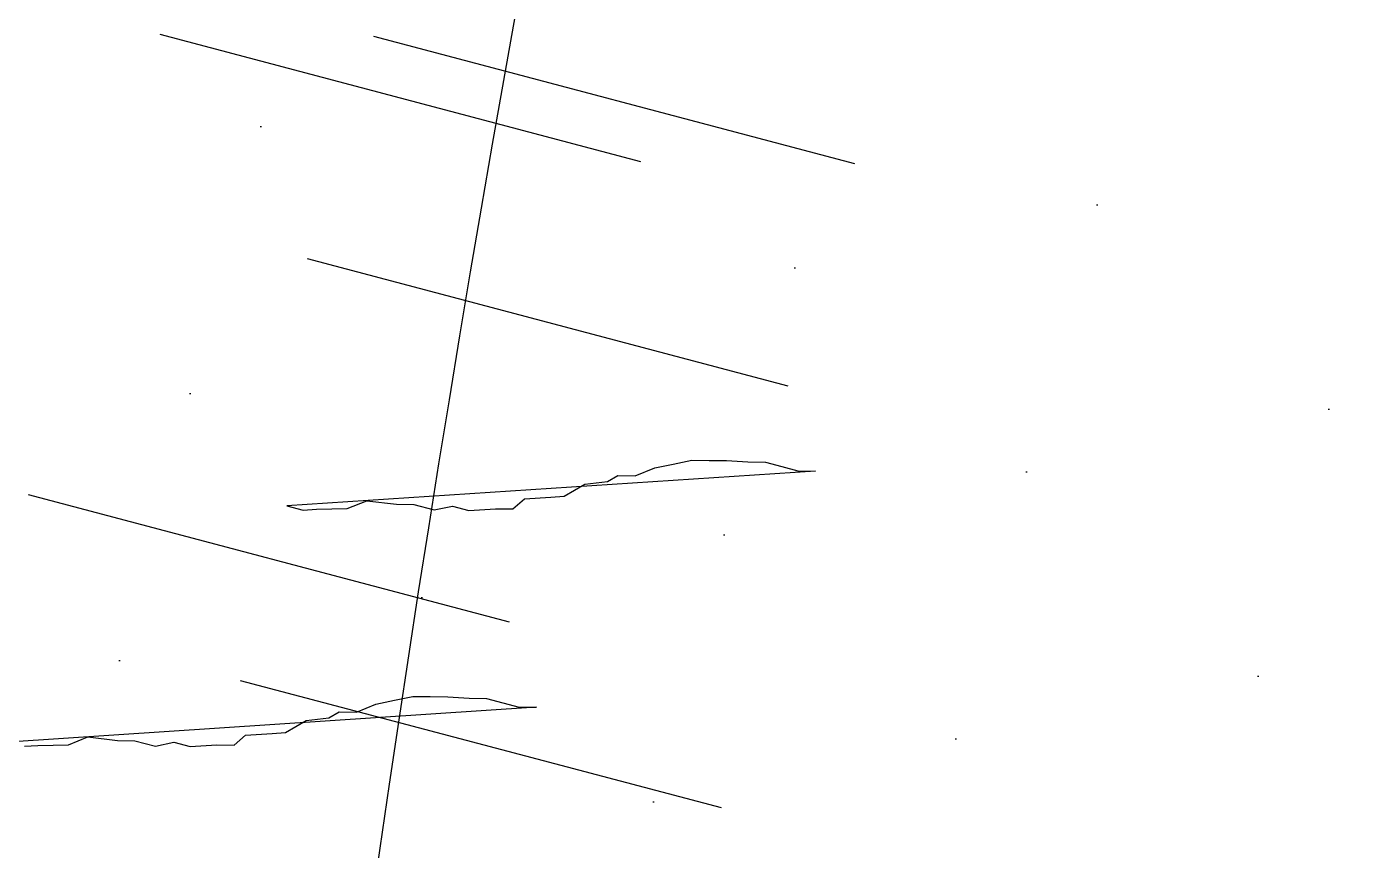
# Model space of a CAD drawing. Extents: x 3694 to 117786, y 20013 to 108631.
# Drawn here: x 25731.7 to 25785.3, y 32735 to 32768.4 of the extents above; entities that cross this region are included whole.
import ezdxf

# ---------------------------------------------------------------- set-up
doc = ezdxf.new("R2010")
doc.units = 0
doc.header["$LTSCALE"] = 1000
doc.header["$MEASUREMENT"] = 0
doc.layers.add('家具', color=253, linetype='Continuous')

msp = doc.modelspace()

# ---------------------------------------------------------------- hatches: boundary and pattern name
at = {"layer": '家具'}
h = msp.add_hatch(dxfattribs=at)
h.set_pattern_fill('DOTS', color=8, scale=335.2800000195158, angle=-90.00000000000001, style=0)
h.set_pattern_definition([(270, (-1566.307488683793, 12540.70837604068), (-20.95500000121973, -10.47750000060987), [0, -20.95500000121974])])
edge = h.paths.add_edge_path()
edge.add_spline(control_points=[(25662.77710200254, 31423.87543258197), (25660.95309575643, 31432.93140462685), (25659.1696895906, 31441.9619110537), (25653.73439757588, 31470.36878890158), (25650.30052082547, 31489.65964838037), (25644.35765381974, 31528.06185315343), (25641.90218663369, 31547.10163172067), (25637.30555918848, 31591.67331163262), (25635.43002543973, 31617.2780218674), (25630.67131235437, 31694.98190741767), (25628.64621158653, 31748.0867877234), (25621.73416759732, 31828.78909521286), (25618.79189288516, 31855.84142792386), (25612.71581268902, 31896.46057434173), (25610.41294806401, 31910.00693003877), (25605.13051096769, 31937.07796538236), (25602.12681479778, 31950.665308083), (25594.76748076604, 31980.14068666504), (25590.33250071712, 31995.86559086312), (25582.62531384851, 32021.99566355365), (25579.4155743021, 32032.5463219654), (25576.23984650815, 32042.98479615238)], knot_values=[0.007594318894714291, 0.007594318894714291, 0.007594318894714291, 0.007594318894714291, 1.009331685129112, 1.009331685129112, 3.166903830014817, 3.166903830014817, 5.324475974900523, 5.324475974900523, 8.146713981276132, 8.146713981276132, 13.78698518195698, 13.78698518195698, 16.6071207822974, 16.6071207822974, 18.01718858246761, 18.01718858246761, 19.42725638263783, 19.42725638263783, 21.11840045899928, 21.11840045899928, 22.2881602581128, 22.2881602581128, 22.2881602581128, 22.2881602581128], degree=3, periodic=0)
edge.add_ellipse((27492.81099966732, 32604.78904171674), major_axis=(-1412.244489360028, 1412.244489360028), ratio=0.9999999999999564, start_angle=48.55714826964862, end_angle=61.33743676422739, ccw=False)
edge.add_ellipse((27492.81099966732, 32356.95829243175), major_axis=(-1412.244489359893, 1412.244489359893), ratio=0.9999999999999907, start_angle=28.66256323573691, end_angle=41.44285173035399, ccw=False)
edge.add_spline(control_points=[(25576.23984650828, 32918.76253799649), (25579.41557430217, 32929.20101218334), (25582.62531384864, 32939.75167059523), (25590.332500717, 32965.88174328512), (25594.76748076572, 32981.60664748256), (25602.12681479708, 33011.08202606293), (25605.13051096685, 33024.66936876254), (25610.41294806279, 33051.74040410345), (25612.71581268768, 33065.28675979921), (25618.79189288362, 33105.90590621348), (25621.73416759592, 33132.95823892205), (25626.82337588547, 33192.37783359792), (25628.66495912948, 33224.64215198028), (25630.38644949607, 33256.51539133819)], knot_values=[0.007594318904541566, 0.007594318904541566, 0.007594318904541566, 0.007594318904541566, 1.177354118008585, 1.177354118008585, 2.868498194319651, 2.868498194319651, 4.278565994361959, 4.278565994361959, 5.688633794404266, 5.688633794404266, 8.508769394488882, 8.508769394488882, 11.91787256770212, 11.91787256770212, 11.91787256770212, 11.91787256770212], degree=3, periodic=0)
edge.add_ellipse((25636.15242307335, 33278.94386661325), major_axis=(16.37502602223176, 16.37502602223175), ratio=0.9999999999995223, start_angle=210.5824584676593, end_angle=224.1964765581357)
edge.add_ellipse((25771.72253162962, 33642.90101517077), major_axis=(-290.1065513936695, 290.1065513936695), ratio=0.999999999999563, start_angle=115.6565121527811, end_angle=125.4570821537611)
edge.add_ellipse((24991.42536303834, 33119.4968580749), major_axis=(-510.6161812649053, 510.6161812649052), ratio=1, start_angle=213.7215508221384, end_angle=234.46981628872499, ccw=False)
edge.add_ellipse((21224.42857804595, 32647.69235753941), major_axis=(-3173.04596129172, 3173.045961291719), ratio=0.9999999999999961, start_angle=218.3579750967324, end_angle=229.2246796181083, ccw=False)
edge.add_ellipse((24683.47247653602, 31745.34465496432), major_axis=(-756.0877006785544, 756.0877006785544), ratio=0.9999999999999949, start_angle=220.5222124239145, end_angle=246.0069725688872, ccw=False)
edge.add_ellipse((25763.12919537108, 31635.84729615225), major_axis=(-20.77520892349262, 20.77520892349262), ratio=0.9999999999999702, start_angle=-17.31395154979024, end_angle=60.65030948159075)
edge.add_ellipse((26021.40921454661, 31879.24944653077), major_axis=(269.5263520561114, 269.5263520561114), ratio=0.9999999999999815, start_angle=176.2513210352904, end_angle=213.9303447370954)
edge.add_ellipse((26296.8735328137, 31659.29129020181), major_axis=(-269.544715762153, 269.5447157621531), ratio=0.9999999999669464, start_angle=68.84746514038365, end_angle=70.56356873852032)
edge.add_ellipse((26012.17298915391, 29992.03899160645), major_axis=(1063.437138939061, 1063.437138939061), ratio=0.9999999999999541, start_angle=47.25507740856651, end_angle=54.69471484846132)
edge.add_ellipse((25808.48575769582, 31263.72007617108), major_axis=(153.1024992138139, 153.1024992138139), ratio=0.9999999999997353, start_angle=58.23515820016421, end_angle=87.29579081924122)
edge = h.paths.add_edge_path()
edge.add_ellipse((25722.49423699615, 31307.4438019019), major_axis=(-59.62128638761885, 59.62128638761884), ratio=0.9999999999998886, start_angle=82.28213695507259, end_angle=111.86652617885159, ccw=False)
edge.add_ellipse((25771.28601076551, 31335.4373649665), major_axis=(99.19644208313629, 99.1964420831363), ratio=0.999999999999776, start_angle=154.3192162768593, end_angle=169.3067677877808, ccw=False)
edge.add_ellipse((25896.08403220755, 32846.24887423954), major_axis=(1116.038544759269, 1116.038544759269), ratio=0.9999999999999997, start_angle=215.621951062749, end_angle=236.6758831388183)
edge.add_spline(control_points=[(26215.4960685265, 31300.59043272308), (26215.69353372991, 31298.40388306884), (26216.54785874645, 31288.81708774271), (26217.13560398877, 31278.80464755643), (26217.99073625466, 31269.40602601433)], knot_values=[0, 0, 0, 0, 0.2418033642713523, 1.052830296575082, 1.052830296575082, 1.052830296575082, 1.052830296575082], degree=3, periodic=0)
edge.add_ellipse((26255.9029751297, 31272.70632231798), major_axis=(-26.90938323526978, 26.90938323526978), ratio=0.9999999999999699, start_angle=49.72715643992731, end_angle=121.2232294175192)
edge.add_ellipse((25925.72039129568, 35279.24881905553), major_axis=(2868.190797183584, 2868.190797183584), ratio=0.9999999999999956, start_angle=221.6595468781955, end_angle=229.5406882996505, ccw=False)
edge = h.paths.add_edge_path()
edge.add_ellipse((25722.49423699647, 33654.30353224685), major_axis=(59.62128638763782, 59.62128638763782), ratio=0.9999999999995816, start_angle=68.13347382114262, end_angle=97.71786304491962, ccw=False)
edge.add_ellipse((25925.72039129498, 29682.49851509321), major_axis=(-2868.190797183758, 2868.190797183758), ratio=0.9999999999999937, start_angle=310.4558959133856, end_angle=318.3404531217899, ccw=False)
edge.add_ellipse((26256.07924380545, 33689.00603430303), major_axis=(-26.9093832352677, 26.9093832352677), ratio=0.9999999999999151, start_angle=-31.32364573440433, end_angle=40.01653027989253)
edge.add_spline(control_points=[(26218.16748684612, 33692.31186195488), (26217.83061465443, 33688.6153305003), (26217.55602520404, 33685.17956247609), (26217.30959951366, 33681.91736589248)], knot_values=[0, 0, 0, 0, 0.3189857557440551, 0.3189857557440551, 0.3189857557440551, 0.3189857557440551], degree=3, periodic=0)
edge.add_ellipse((25787.82157826142, 30136.05077187163), major_axis=(-2525.631590611933, 2525.631590611933), ratio=0.9999999999999984, start_angle=-51.90622692966924, end_angle=-42.87540757850996)
edge = h.paths.add_edge_path()
edge.add_ellipse((25936.38135285256, 33218.45148157765), major_axis=(221.1621733483994, 221.1621733483994), ratio=0.999999999999994, start_angle=249.06802315666602, end_angle=320.1439999964919, ccw=False)
edge.add_ellipse((25845.65841339556, 32959.00940892464), major_axis=(-155.4479335070489, 155.4479335070488), ratio=0.9999999999999876, start_angle=155.1189317615295, end_angle=218.1718407517732, ccw=False)
edge.add_ellipse((26469.10989734562, 32583.9091916728), major_axis=(405.3237387993473, 405.3237387993473), ratio=0.9999999999999996, start_angle=117.8864253213266, end_angle=164.4737673660383)
edge.add_ellipse((25759.09725903283, 32002.76656002683), major_axis=(258.8230775298158, 258.8230775298158), ratio=0.9999999999999999, start_angle=319.4937413140133, end_angle=369.8017349942223, ccw=False)
edge.add_ellipse((26033.54311719796, 31769.30228825907), major_axis=(196.0891473908116, 196.0891473908116), ratio=0.9999999999999893, start_angle=323.30762702541097, end_angle=385.9615153224121, ccw=False)
edge.add_ellipse((25947.61222907048, 31313.07109875852), major_axis=(433.6778078787692, 433.6778078787692), ratio=0.9999999999999839, start_angle=340.12182199987717, end_angle=369.01887695371187, ccw=False)
edge.add_ellipse((10815.44197944416, 32429.6890693195), major_axis=(-11109.22604673065, 11109.22604673065), ratio=0.9999999999992488, start_angle=221.2856090225397, end_angle=221.875832731894, ccw=False)
edge.add_spline(control_points=[(26493.25763545351, 31411.89588194728), (26486.23031181309, 31411.45421743697), (26479.08486803066, 31411.35402466872), (26471.57873930738, 31411.6344905672)], knot_values=[2.293510373809953, 2.293510373809953, 2.293510373809953, 2.293510373809953, 2.979732802934619, 2.979732802934619, 2.979732802934619, 2.979732802934619], degree=3, periodic=0)
edge.add_spline(control_points=[(26471.57873930738, 31411.6344905672), (26467.35956660268, 31411.7921396172), (26456.00458967937, 31412.52042746707), (26440.02932372244, 31414.57876202552), (26443.68979619161, 31428.32548131754), (26439.95056930614, 31432.10125396525), (26437.17395181846, 31433.6785273713)], knot_values=[2.979732802934619, 2.979732802934619, 2.979732802934619, 2.979732802934619, 3.36545639614831, 3.990521829336836, 4.278466320926378, 4.605763273049225, 4.605763273049225, 4.605763273049225, 4.605763273049225], degree=3, periodic=0)
edge.add_spline(control_points=[(26437.17395181846, 31433.6785273713), (26434.38757162866, 31435.26134653577), (26430.80822585833, 31436.40975986706), (26427.22888008782, 31437.55817319835)], knot_values=[4.605763273049225, 4.605763273049225, 4.605763273049225, 4.605763273049225, 4.934211014792284, 4.934211014792284, 4.934211014792284, 4.934211014792284], degree=3, periodic=0)
edge.add_ellipse((26012.17298915391, 29992.03899160645), major_axis=(-1063.437138939147, 1063.437138939147), ratio=0.9999999999998831, start_angle=-61.02050574382189, end_angle=-52.79563289691819)
edge.add_ellipse((26083.49368346619, 31751.84784563244), major_axis=(-212.5834902189323, 212.5834902189323), ratio=0.999999999999868, start_angle=161.1869257535517, end_angle=194.3664498800111)
edge.add_ellipse((26083.39692723795, 31433.22800465539), major_axis=(217.1797520411036, 217.1797520411035), ratio=0.9999999999999098, start_angle=347.5897344300163, end_angle=388.9747829871068)
edge.add_ellipse((25731.36160712208, 31559.84214079821), major_axis=(331.0872910150438, 331.0872910150438), ratio=0.9999999999999292, start_angle=336.1037334905056, end_angle=362.1536149690042)
edge.add_ellipse((26298.48089016024, 31544.48711914417), major_axis=(-308.6143108805771, 308.6143108805771), ratio=0.9999999999997535, start_angle=-10.26044805010791, end_angle=-2.053383844999379)
edge.add_spline(control_points=[(26001.12259533155, 31863.961109098), (25992.17059111303, 31856.91185950657), (25969.72814815169, 31839.23957316519), (25979.50458624097, 31902.4829277377), (25956.49122468027, 31937.53736255734), (25929.26529447613, 31997.13768780019), (25961.86208705784, 32062.76843889517), (25942.61986791558, 32144.5339933789), (25926.68386840405, 32231.36463969449), (25867.00117577871, 32267.50135788609), (25858.37797240726, 32323.04504543414), (25825.52026909957, 32311.22489845451), (25824.03424492614, 32328.39048230827), (25823.35369952539, 32337.326556507)], knot_values=[28.72622828787619, 28.72622828787619, 28.72622828787619, 28.72622828787619, 29.65137003608691, 31.04553471454428, 32.97090723718488, 34.80045963000916, 37.53798117998499, 40.13244696109814, 43.73799823656201, 46.29924793153518, 47.53881564063179, 48.20545028199999, 48.98405692497199, 48.98405692497199, 48.98405692497199, 48.98405692550385], degree=3, periodic=0)
edge.add_ellipse((32110.24233348584, 32499.066313694), major_axis=(-4446.972478264749, 4446.972478264749), ratio=0.9999999999999899, start_angle=42.84626635100523, end_angle=46.47369586912998, ccw=False)
edge.add_spline(control_points=[(25825.71614133198, 32735.41136868619), (25827.11826488086, 32749.29723746959), (25830.29511750893, 32773.80496731719), (25873.8630771077, 32804.81892018655), (25894.59134206756, 32873.39839942661), (25930.04099327652, 32937.04308855672), (25918.77942107728, 33008.53015244381), (25955.53834289042, 33031.18359290768), (25987.89780969024, 33118.03757785909), (25988.46860976587, 33096.79888425188)], knot_values=[0, 0, 0, 1.163513729807164e-12, 1.426783815582302, 2.507845637052222, 5.446644405802077, 8.794161911986935, 10.36550993041577, 12.19506232323765, 14.47634677036475, 14.47634677036475, 14.47634677036475, 14.47634677036475], degree=3, periodic=0)
edge.add_ellipse((25595.36901081954, 33351.18106494017), major_axis=(-331.0872910150406, 331.0872910150406), ratio=0.9999999999999758, start_angle=192.0923307984052, end_angle=216.8100269555155)
edge.add_ellipse((25910.20423432671, 33553.2671558009), major_axis=(217.1797520411186, 217.1797520411186), ratio=0.9999999999999264, start_angle=253.9389774589205, end_angle=295.3240260160024)
edge.add_ellipse((25981.50504781702, 33242.72761496666), major_axis=(-212.5834902201317, 212.5834902201318), ratio=0.9999999999943419, start_angle=268.5473105660206, end_angle=274.8552973096998)
edge.add_ellipse((26015.71002364284, 34854.62229950488), major_axis=(-983.7752406231101, 983.7752406231101), ratio=0.999999999999777, start_angle=141.5881560884054, end_angle=151.9119727552706)
edge.add_spline(control_points=[(26420.43292752079, 33523.52244629936), (26425.94295872716, 33525.32999137907), (26431.45298993366, 33527.13753645853), (26434.04157317086, 33530.52086087358)], knot_values=[4.42752981046754, 4.42752981046754, 4.42752981046754, 4.42752981046754, 4.934211014792284, 4.934211014792284, 4.934211014792284, 4.934211014792284], degree=3, periodic=0)
edge.add_ellipse((25941.61289975524, 33650.24176858333), major_axis=(-358.3427787361365, 358.3427787361364), ratio=0.9999999999999976, start_angle=172.1836328537149, end_angle=211.3351787962449, ccw=False)
h = msp.add_hatch(dxfattribs=at)
h.set_pattern_fill('DOTS', color=8, scale=178.8160000104085, angle=-75.17599740398259, style=0)
h.set_pattern_definition([(255.1759974039826, (7759.611617000985, 27199.55127776901), (-12.23371532700078, -2.542622527250572), [0, -11.17600000065051])])
edge = h.paths.add_edge_path(flags=17)
edge.add_ellipse((25774.30240692084, 33090.61218892389), major_axis=(-23.25952561881951, 23.25952561881951), ratio=0.9999999999998885, start_angle=182.605371701869, end_angle=232.401629505036)
edge.add_ellipse((25890.19432054544, 33110.43486533685), major_axis=(59.90464916672752, 59.90464916672752), ratio=0.999999999999872, start_angle=145.6008050256282, end_angle=189.3415503174544)
edge.add_ellipse((25840.79385914633, 33088.19910840668), major_axis=(-32.94986328208873, 32.94986328208873), ratio=0.999999999999535, start_angle=70.0975511504048, end_angle=135.0171412077629, ccw=False)
edge = h.paths.add_edge_path(flags=17)
edge.add_ellipse((26482.87626426573, 32815.34522308066), major_axis=(481.3748926414892, 481.3748926414892), ratio=0.9999999999943523, start_angle=115.58827127810909, end_angle=116.32292343180609, ccw=False)
edge.add_ellipse((25895.61110004449, 33038.8652745846), major_axis=(38.80003682654805, 38.80003682654803), ratio=0.9999999999998918, start_angle=132.1422591789927, end_angle=203.6366054776803)
edge.add_ellipse((25868.36790693314, 32967.63792519534), major_axis=(-15.12758440154987, 15.12758440154987), ratio=0.9999999999998365, start_angle=-64.82177974181253, end_angle=72.18619439914642)
edge.add_ellipse((25925.10542119677, 33007.88476140837), major_axis=(-64.19840911938148, 64.19840911938148), ratio=0.9999999999999701, start_angle=28.710938391772572, end_angle=78.43247083688402, ccw=False)
edge = h.paths.add_edge_path()
edge.add_ellipse((26097.68981917015, 32987.5541206859), major_axis=(-242.0371122307921, 242.0371122307921), ratio=0.9999999999999722, start_angle=-26.284585987888022, end_angle=23.325782003065513, ccw=False)
edge.add_spline(control_points=[(25987.85928383251, 33311.7472435331), (25997.22004145051, 33316.07785080858), (26009.13305486863, 33321.5892190853), (26015.99455540578, 33313.9506141091), (26017.25344381249, 33311.97281352984)], knot_values=[0, 0, 0, 0, 1.42238482592121, 1.810204922351612, 1.810204922351612, 1.810204922351612, 1.810204922351612], degree=3, periodic=0)
edge.add_ellipse((26482.87626426759, 32815.34522307671), major_axis=(481.3748926403167, 481.3748926403167), ratio=0.9999999999996692, start_angle=88.15450525042655, end_angle=92.74736250691136)
edge.add_ellipse((26068.38809885747, 32980.84954923762), major_axis=(216.1019309945168, 216.1019309945168), ratio=0.9999999999999009, start_angle=62.01054673316425, end_angle=113.1092008771153)
edge.add_ellipse((26200.63857915722, 32878.76125654356), major_axis=(331.3486877331236, 331.3486877331236), ratio=0.9999999999999898, start_angle=107.5470283434023, end_angle=150.4325495170972)
edge.add_ellipse((26734.63016570558, 32591.75326320038), major_axis=(706.3772336379293, 706.3772336379293), ratio=0.9999999999994971, start_angle=125.6491271759312, end_angle=128.2536211208019)
edge.add_spline(control_points=[(25742.57887449212, 32709.10669520512), (25738.94094340131, 32709.89859069665), (25728.59194401152, 32714.87221060272), (25728.78884449341, 32726.91532427725), (25728.92176977461, 32735.04549367564)], knot_values=[0, 0, 0, 0, 0.5819764206049407, 1.791185280154921, 1.791185280154921, 1.791185280154921, 1.791185280154921], degree=3, periodic=0)
edge.add_ellipse((26227.63822262157, 32861.20103765676), major_axis=(-363.7535715408029, 363.7535715408028), ratio=0.9999999999999905, start_angle=15.569556001917306, end_angle=59.195776106294716, ccw=False)
edge = h.paths.add_edge_path()
edge.add_spline(control_points=[(25770.7647395218, 32721.97887106259), (25765.22192053339, 32716.19931783677), (25757.51722551868, 32708.16555468903), (25745.69430312955, 32708.42853670517), (25742.57887449212, 32709.10669520512)], knot_values=[1.791185280154921, 1.791185280154921, 1.791185280154921, 1.791185280154921, 3.069002213139684, 3.567391534373676, 3.567391534373676, 3.567391534373676, 3.567391534373676], degree=3, periodic=0)
edge.add_ellipse((26734.63016570558, 32591.75326320038), major_axis=(706.3772336393481, 706.3772336393482), ratio=0.9999999999986013, start_angle=125.64912717590869, end_angle=128.2536211207779, ccw=False)
edge.add_ellipse((25518.62310823086, 33078.03308948758), major_axis=(281.0686011683593, 281.0686011683592), ratio=0.9999999999999915, start_angle=260.4095807117944, end_angle=304.1077966651472)
edge.add_ellipse((25554.97290275885, 33238.83514905947), major_axis=(300.7962628522115, 300.7962628522114), ratio=0.999999999999982, start_angle=281.3182388031856, end_angle=319.619256386746)
edge.add_ellipse((26482.87626426759, 32815.34522307671), major_axis=(-481.3748926401587, 481.3748926401587), ratio=0.9999999999990326, start_angle=-1.8454947495794727, end_angle=2.7473625069159766, ccw=False)
edge.add_spline(control_points=[(26017.25344381249, 33311.97281352984), (26019.16392384002, 33308.97131753951), (26023.49128453631, 33297.46338255077), (26023.99881661707, 33287.16157229403), (26024.339307781, 33280.25033357916)], knot_values=[1.810204922351612, 1.810204922351612, 1.810204922351612, 1.810204922351612, 2.398757922429805, 3.598446597238173, 3.598446597238173, 3.598446597238173, 3.598446597238173], degree=3, periodic=0)
edge.add_ellipse((25636.17094914658, 33260.91714946186), major_axis=(-274.8167086013918, 274.8167086013918), ratio=0.9999999999999801, start_angle=183.0275046172843, end_angle=227.8513278886886, ccw=False)
edge.add_ellipse((25621.12649482801, 32986.96304172567), major_axis=(-215.1838922608989, 215.1838922608989), ratio=0.9999999999999675, start_angle=164.4536931853831, end_angle=227.6435031763177, ccw=False)

# ---------------------------------------------------------------- linework, layer by layer
at = {"layer": '家具', "color": 8, "linetype": 'Continuous'}
for p, q in [((25737.09765272525, 32768.08068169036, 1.41431932393393e-09), (25756.55958448471, 32762.92989432621, 1.41431932393393e-09)), ((25737.09765272525, 32768.08068169036, 1.41431932393393e-09), (25756.55958448471, 32762.92989432621, 1.41431932393393e-09)), ((25737.09765272525, 32768.08068169036, 1.41431932393393e-09), (25756.55958448471, 32762.92989432621, 1.41431932393393e-09)), ((25737.09765272525, 32768.08068169036, 1.41431932393393e-09), (25756.55958448471, 32762.92989432621, 1.41431932393393e-09)), ((25745.75542151699, 32767.99557339331, 1.41431932393393e-09), (25765.21735327646, 32762.84478602936, 1.41431932393393e-09)), ((25745.75542151699, 32767.99557339331, 1.41431932393393e-09), (25765.21735327646, 32762.84478602936, 1.41431932393393e-09)), ((25745.75542151699, 32767.99557339331, 1.41431932393393e-09), (25765.21735327646, 32762.84478602936, 1.41431932393393e-09)), ((25745.75542151699, 32767.99557339331, 1.41431932393393e-09), (25765.21735327646, 32762.84478602936, 1.41431932393393e-09)), ((25762.5406129638, 32753.84215099392, 1.41431932393393e-09), (25743.07868120434, 32758.99293835806, 1.41431932393393e-09)), ((25762.5406129638, 32753.84215099392, 1.41431932393393e-09), (25743.07868120434, 32758.99293835806, 1.41431932393393e-09)), ((25762.5406129638, 32753.84215099392, 1.41431932393393e-09), (25743.07868120434, 32758.99293835806, 1.41431932393393e-09)), ((25762.5406129638, 32753.84215099392, 1.41431932393393e-09), (25743.07868120434, 32758.99293835806, 1.41431932393393e-09)), ((25757.13545714122, 32750.5295782689, 1.41431932393393e-09), (25757.883181822, 32750.6849833579, 1.41431932393393e-09)), ((25757.13545714122, 32750.5295782689, 1.41431932393393e-09), (25757.883181822, 32750.6849833579, 1.41431932393393e-09)), ((25757.13545714122, 32750.5295782689, 1.41431932393393e-09), (25757.883181822, 32750.6849833579, 1.41431932393393e-09)), ((25757.13545714122, 32750.5295782689, 1.41431932393393e-09), (25757.883181822, 32750.6849833579, 1.41431932393393e-09)), ((25757.883181822, 32750.6849833579, 1.41431932393393e-09), (25758.63090650274, 32750.84038844674, 1.41431932393393e-09)), ((25757.883181822, 32750.6849833579, 1.41431932393393e-09), (25758.63090650274, 32750.84038844674, 1.41431932393393e-09)), ((25757.883181822, 32750.6849833579, 1.41431932393393e-09), (25758.63090650274, 32750.84038844674, 1.41431932393393e-09)), ((25757.883181822, 32750.6849833579, 1.41431932393393e-09), (25758.63090650274, 32750.84038844674, 1.41431932393393e-09)), ((25758.63090650274, 32750.84038844674, 1.41431932393393e-09), (25759.33493973326, 32750.83070809045, 1.41431932393393e-09)), ((25758.63090650274, 32750.84038844674, 1.41431932393393e-09), (25759.33493973326, 32750.83070809045, 1.41431932393393e-09)), ((25758.63090650274, 32750.84038844674, 1.41431932393393e-09), (25759.33493973326, 32750.83070809045, 1.41431932393393e-09)), ((25758.63090650274, 32750.84038844674, 1.41431932393393e-09), (25759.33493973326, 32750.83070809045, 1.41431932393393e-09)), ((25759.33493973326, 32750.83070809045, 1.41431932393393e-09), (25760.03897296375, 32750.82102773434, 1.41431932393393e-09)), ((25759.33493973326, 32750.83070809045, 1.41431932393393e-09), (25760.03897296375, 32750.82102773434, 1.41431932393393e-09)), ((25759.33493973326, 32750.83070809045, 1.41431932393393e-09), (25760.03897296375, 32750.82102773434, 1.41431932393393e-09)), ((25759.33493973326, 32750.83070809045, 1.41431932393393e-09), (25760.03897296375, 32750.82102773434, 1.41431932393393e-09)), ((25760.03897296375, 32750.82102773434, 1.41431932393393e-09), (25760.9072273175, 32750.76788467901, 1.41431932393393e-09)), ((25760.03897296375, 32750.82102773434, 1.41431932393393e-09), (25760.9072273175, 32750.76788467901, 1.41431932393393e-09)), ((25760.03897296375, 32750.82102773434, 1.41431932393393e-09), (25760.9072273175, 32750.76788467901, 1.41431932393393e-09)), ((25760.03897296375, 32750.82102773434, 1.41431932393393e-09), (25760.9072273175, 32750.76788467901, 1.41431932393393e-09)), ((25760.9072273175, 32750.76788467901, 1.41431932393393e-09), (25761.61126054802, 32750.75820432271, 1.41431932393393e-09)), ((25760.9072273175, 32750.76788467901, 1.41431932393393e-09), (25761.61126054802, 32750.75820432271, 1.41431932393393e-09)), ((25760.9072273175, 32750.76788467901, 1.41431932393393e-09), (25761.61126054802, 32750.75820432271, 1.41431932393393e-09)), ((25760.9072273175, 32750.76788467901, 1.41431932393393e-09), (25761.61126054802, 32750.75820432271, 1.41431932393393e-09)), ((25761.61126054802, 32750.75820432271, 1.41431932393393e-09), (25762.27160232826, 32750.58343852147, 1.41431932393393e-09)), ((25761.61126054802, 32750.75820432271, 1.41431932393393e-09), (25762.27160232826, 32750.58343852147, 1.41431932393393e-09)), ((25761.61126054802, 32750.75820432271, 1.41431932393393e-09), (25762.27160232826, 32750.58343852147, 1.41431932393393e-09)), ((25761.61126054802, 32750.75820432271, 1.41431932393393e-09), (25762.27160232826, 32750.58343852147, 1.41431932393393e-09)), ((25763.63597733885, 32750.39899236412, 1.41431932393393e-09), (25742.2451087609, 32748.99526396839, 1.41431932393393e-09)), ((25763.63597733885, 32750.39899236412, 1.41431932393393e-09), (25742.2451087609, 32748.99526396839, 1.41431932393393e-09)), ((25763.63597733885, 32750.39899236412, 1.41431932393393e-09), (25742.2451087609, 32748.99526396839, 1.41431932393393e-09)), ((25763.63597733885, 32750.39899236412, 1.41431932393393e-09), (25742.2451087609, 32748.99526396839, 1.41431932393393e-09)), ((25755.22245398894, 32749.97598010168, 1.41431932393393e-09), (25755.6400077796, 32750.21876809122, 1.41431932393393e-09)), ((25755.22245398894, 32749.97598010168, 1.41431932393393e-09), (25755.6400077796, 32750.21876809122, 1.41431932393393e-09)), ((25755.22245398894, 32749.97598010168, 1.41431932393393e-09), (25755.6400077796, 32750.21876809122, 1.41431932393393e-09)), ((25755.22245398894, 32749.97598010168, 1.41431932393393e-09), (25755.6400077796, 32750.21876809122, 1.41431932393393e-09)), ((25755.6400077796, 32750.21876809122, 1.41431932393393e-09), (25756.34404101012, 32750.20908773511, 1.41431932393393e-09)), ((25755.6400077796, 32750.21876809122, 1.41431932393393e-09), (25756.34404101012, 32750.20908773511, 1.41431932393393e-09)), ((25755.6400077796, 32750.21876809122, 1.41431932393393e-09), (25756.34404101012, 32750.20908773511, 1.41431932393393e-09)), ((25755.6400077796, 32750.21876809122, 1.41431932393393e-09), (25756.34404101012, 32750.20908773511, 1.41431932393393e-09)), ((25756.34404101012, 32750.20908773511, 1.41431932393393e-09), (25757.13545714122, 32750.5295782689, 1.41431932393393e-09)), ((25756.34404101012, 32750.20908773511, 1.41431932393393e-09), (25757.13545714122, 32750.5295782689, 1.41431932393393e-09)), ((25756.34404101012, 32750.20908773511, 1.41431932393393e-09), (25757.13545714122, 32750.5295782689, 1.41431932393393e-09)), ((25756.34404101012, 32750.20908773511, 1.41431932393393e-09), (25757.13545714122, 32750.5295782689, 1.41431932393393e-09)), ((25762.27160232826, 32750.58343852147, 1.41431932393393e-09), (25762.93194410836, 32750.40867272022, 1.41431932393393e-09)), ((25762.27160232826, 32750.58343852147, 1.41431932393393e-09), (25762.93194410836, 32750.40867272022, 1.41431932393393e-09)), ((25762.27160232826, 32750.58343852147, 1.41431932393393e-09), (25762.93194410836, 32750.40867272022, 1.41431932393393e-09)), ((25762.27160232826, 32750.58343852147, 1.41431932393393e-09), (25762.93194410836, 32750.40867272022, 1.41431932393393e-09)), ((25762.93194410836, 32750.40867272022, 1.41431932393393e-09), (25763.63597733885, 32750.39899236412, 1.41431932393393e-09)), ((25762.93194410836, 32750.40867272022, 1.41431932393393e-09), (25763.63597733885, 32750.39899236412, 1.41431932393393e-09)), ((25762.93194410836, 32750.40867272022, 1.41431932393393e-09), (25763.63597733885, 32750.39899236412, 1.41431932393393e-09)), ((25762.93194410836, 32750.40867272022, 1.41431932393393e-09), (25763.63597733885, 32750.39899236412, 1.41431932393393e-09)), ((25753.47453628168, 32749.37869048433, 1.41431932393393e-09), (25754.30964386312, 32749.86426646322, 1.41431932393393e-09)), ((25753.47453628168, 32749.37869048433, 1.41431932393393e-09), (25754.30964386312, 32749.86426646322, 1.41431932393393e-09)), ((25753.47453628168, 32749.37869048433, 1.41431932393393e-09), (25754.30964386312, 32749.86426646322, 1.41431932393393e-09)), ((25753.47453628168, 32749.37869048433, 1.41431932393393e-09), (25754.30964386312, 32749.86426646322, 1.41431932393393e-09)), ((25754.30964386312, 32749.86426646322, 1.41431932393393e-09), (25755.22245398894, 32749.97598010168, 1.41431932393393e-09)), ((25754.30964386312, 32749.86426646322, 1.41431932393393e-09), (25755.22245398894, 32749.97598010168, 1.41431932393393e-09)), ((25754.30964386312, 32749.86426646322, 1.41431932393393e-09), (25755.22245398894, 32749.97598010168, 1.41431932393393e-09)), ((25754.30964386312, 32749.86426646322, 1.41431932393393e-09), (25755.22245398894, 32749.97598010168, 1.41431932393393e-09)), ((25751.25593302361, 32744.28253533842, 1.41431932393393e-09), (25731.79400126414, 32749.43332270257, 1.41431932393393e-09)), ((25751.25593302361, 32744.28253533842, 1.41431932393393e-09), (25731.79400126414, 32749.43332270257, 1.41431932393393e-09)), ((25751.25593302361, 32744.28253533842, 1.41431932393393e-09), (25731.79400126414, 32749.43332270257, 1.41431932393393e-09)), ((25751.25593302361, 32744.28253533842, 1.41431932393393e-09), (25731.79400126414, 32749.43332270257, 1.41431932393393e-09)), ((25744.68737934245, 32748.87883999915, 1.41431932393393e-09), (25745.47879547355, 32749.19933053309, 1.41431932393393e-09)), ((25744.68737934245, 32748.87883999915, 1.41431932393393e-09), (25745.47879547355, 32749.19933053309, 1.41431932393393e-09)), ((25744.68737934245, 32748.87883999915, 1.41431932393393e-09), (25745.47879547355, 32749.19933053309, 1.41431932393393e-09)), ((25744.68737934245, 32748.87883999915, 1.41431932393393e-09), (25745.47879547355, 32749.19933053309, 1.41431932393393e-09)), ((25745.47879547355, 32749.19933053309, 1.41431932393393e-09), (25746.67722071739, 32749.05880457706, 1.41431932393393e-09)), ((25745.47879547355, 32749.19933053309, 1.41431932393393e-09), (25746.67722071739, 32749.05880457706, 1.41431932393393e-09)), ((25745.47879547355, 32749.19933053309, 1.41431932393393e-09), (25746.67722071739, 32749.05880457706, 1.41431932393393e-09)), ((25745.47879547355, 32749.19933053309, 1.41431932393393e-09), (25746.67722071739, 32749.05880457706, 1.41431932393393e-09)), ((25746.67722071739, 32749.05880457706, 1.41431932393393e-09), (25747.38125394787, 32749.04912422095, 1.41431932393393e-09)), ((25746.67722071739, 32749.05880457706, 1.41431932393393e-09), (25747.38125394787, 32749.04912422095, 1.41431932393393e-09)), ((25746.67722071739, 32749.05880457706, 1.41431932393393e-09), (25747.38125394787, 32749.04912422095, 1.41431932393393e-09)), ((25746.67722071739, 32749.05880457706, 1.41431932393393e-09), (25747.38125394787, 32749.04912422095, 1.41431932393393e-09)), ((25751.39644768445, 32748.86878376727, 1.41431932393393e-09), (25751.85769292536, 32749.27665720198, 1.41431932393393e-09)), ((25751.39644768445, 32748.86878376727, 1.41431932393393e-09), (25751.85769292536, 32749.27665720198, 1.41431932393393e-09)), ((25751.39644768445, 32748.86878376727, 1.41431932393393e-09), (25751.85769292536, 32749.27665720198, 1.41431932393393e-09)), ((25751.39644768445, 32748.86878376727, 1.41431932393393e-09), (25751.85769292536, 32749.27665720198, 1.41431932393393e-09)), ((25751.85769292536, 32749.27665720198, 1.41431932393393e-09), (25752.93558849632, 32749.34467939008, 1.41431932393393e-09)), ((25751.85769292536, 32749.27665720198, 1.41431932393393e-09), (25752.93558849632, 32749.34467939008, 1.41431932393393e-09)), ((25751.85769292536, 32749.27665720198, 1.41431932393393e-09), (25752.93558849632, 32749.34467939008, 1.41431932393393e-09)), ((25751.85769292536, 32749.27665720198, 1.41431932393393e-09), (25752.93558849632, 32749.34467939008, 1.41431932393393e-09)), ((25752.93558849632, 32749.34467939008, 1.41431932393393e-09), (25753.47453628168, 32749.37869048433, 1.41431932393393e-09)), ((25752.93558849632, 32749.34467939008, 1.41431932393393e-09), (25753.47453628168, 32749.37869048433, 1.41431932393393e-09)), ((25752.93558849632, 32749.34467939008, 1.41431932393393e-09), (25753.47453628168, 32749.37869048433, 1.41431932393393e-09)), ((25752.93558849632, 32749.34467939008, 1.41431932393393e-09), (25753.47453628168, 32749.37869048433, 1.41431932393393e-09)), ((25742.2451087609, 32748.99526396839, 1.41431932393393e-09), (25742.905450541, 32748.82049816712, 1.41431932393393e-09)), ((25742.2451087609, 32748.99526396839, 1.41431932393393e-09), (25742.905450541, 32748.82049816712, 1.41431932393393e-09)), ((25742.2451087609, 32748.99526396839, 1.41431932393393e-09), (25742.905450541, 32748.82049816712, 1.41431932393393e-09)), ((25742.2451087609, 32748.99526396839, 1.41431932393393e-09), (25742.905450541, 32748.82049816712, 1.41431932393393e-09)), ((25742.905450541, 32748.82049816712, 1.41431932393393e-09), (25743.44439832649, 32748.85450926117, 1.41431932393393e-09)), ((25742.905450541, 32748.82049816712, 1.41431932393393e-09), (25743.44439832649, 32748.85450926117, 1.41431932393393e-09)), ((25742.905450541, 32748.82049816712, 1.41431932393393e-09), (25743.44439832649, 32748.85450926117, 1.41431932393393e-09)), ((25742.905450541, 32748.82049816712, 1.41431932393393e-09), (25743.44439832649, 32748.85450926117, 1.41431932393393e-09)), ((25743.44439832649, 32748.85450926117, 1.41431932393393e-09), (25744.68737934245, 32748.87883999915, 1.41431932393393e-09)), ((25743.44439832649, 32748.85450926117, 1.41431932393393e-09), (25744.68737934245, 32748.87883999915, 1.41431932393393e-09)), ((25743.44439832649, 32748.85450926117, 1.41431932393393e-09), (25744.68737934245, 32748.87883999915, 1.41431932393393e-09)), ((25743.44439832649, 32748.85450926117, 1.41431932393393e-09), (25744.68737934245, 32748.87883999915, 1.41431932393393e-09)), ((25747.38125394787, 32749.04912422095, 1.41431932393393e-09), (25748.20668117318, 32748.83066696936, 1.41431932393393e-09)), ((25747.38125394787, 32749.04912422095, 1.41431932393393e-09), (25748.20668117318, 32748.83066696936, 1.41431932393393e-09)), ((25747.38125394787, 32749.04912422095, 1.41431932393393e-09), (25748.20668117318, 32748.83066696936, 1.41431932393393e-09)), ((25747.38125394787, 32749.04912422095, 1.41431932393393e-09), (25748.20668117318, 32748.83066696936, 1.41431932393393e-09)), ((25748.20668117318, 32748.83066696936, 1.41431932393393e-09), (25748.9541771029, 32748.98520773651, 1.41431932393393e-09)), ((25748.20668117318, 32748.83066696936, 1.41431932393393e-09), (25748.9541771029, 32748.98520773651, 1.41431932393393e-09)), ((25748.20668117318, 32748.83066696936, 1.41431932393393e-09), (25748.9541771029, 32748.98520773651, 1.41431932393393e-09)), ((25748.20668117318, 32748.83066696936, 1.41431932393393e-09), (25748.9541771029, 32748.98520773651, 1.41431932393393e-09)), ((25748.9541771029, 32748.98520773651, 1.41431932393393e-09), (25749.61451888301, 32748.81044193526, 1.41431932393393e-09)), ((25748.9541771029, 32748.98520773651, 1.41431932393393e-09), (25749.61451888301, 32748.81044193526, 1.41431932393393e-09)), ((25748.9541771029, 32748.98520773651, 1.41431932393393e-09), (25749.61451888301, 32748.81044193526, 1.41431932393393e-09)), ((25748.9541771029, 32748.98520773651, 1.41431932393393e-09), (25749.61451888301, 32748.81044193526, 1.41431932393393e-09)), ((25749.61451888301, 32748.81044193526, 1.41431932393393e-09), (25750.69241445396, 32748.87846412359, 1.41431932393393e-09)), ((25749.61451888301, 32748.81044193526, 1.41431932393393e-09), (25750.69241445396, 32748.87846412359, 1.41431932393393e-09)), ((25749.61451888301, 32748.81044193526, 1.41431932393393e-09), (25750.69241445396, 32748.87846412359, 1.41431932393393e-09)), ((25749.61451888301, 32748.81044193526, 1.41431932393393e-09), (25750.69241445396, 32748.87846412359, 1.41431932393393e-09)), ((25750.69241445396, 32748.87846412359, 1.41431932393393e-09), (25751.39644768445, 32748.86878376727, 1.41431932393393e-09)), ((25750.69241445396, 32748.87846412359, 1.41431932393393e-09), (25751.39644768445, 32748.86878376727, 1.41431932393393e-09)), ((25750.69241445396, 32748.87846412359, 1.41431932393393e-09), (25751.39644768445, 32748.86878376727, 1.41431932393393e-09)), ((25750.69241445396, 32748.87846412359, 1.41431932393393e-09), (25751.39644768445, 32748.86878376727, 1.41431932393393e-09)), ((25759.83379818229, 32736.76654618827, 1.41431932393393e-09), (25740.37186642296, 32741.91733355222, 1.41431932393393e-09)), ((25759.83379818229, 32736.76654618827, 1.41431932393393e-09), (25740.37186642296, 32741.91733355222, 1.41431932393393e-09)), ((25759.83379818229, 32736.76654618827, 1.41431932393393e-09), (25740.37186642296, 32741.91733355222, 1.41431932393393e-09)), ((25759.83379818229, 32736.76654618827, 1.41431932393393e-09), (25740.37186642296, 32741.91733355222, 1.41431932393393e-09)), ((25745.85077720106, 32740.96996261338, 1.41431932393393e-09), (25746.5985018818, 32741.12536770241, 1.41431932393393e-09)), ((25745.85077720106, 32740.96996261338, 1.41431932393393e-09), (25746.5985018818, 32741.12536770241, 1.41431932393393e-09)), ((25745.85077720106, 32740.96996261338, 1.41431932393393e-09), (25746.5985018818, 32741.12536770241, 1.41431932393393e-09)), ((25745.85077720106, 32740.96996261338, 1.41431932393393e-09), (25746.5985018818, 32741.12536770241, 1.41431932393393e-09)), ((25746.5985018818, 32741.12536770241, 1.41431932393393e-09), (25747.34622656264, 32741.28077279125, 1.41431932393393e-09)), ((25746.5985018818, 32741.12536770241, 1.41431932393393e-09), (25747.34622656264, 32741.28077279125, 1.41431932393393e-09)), ((25746.5985018818, 32741.12536770241, 1.41431932393393e-09), (25747.34622656264, 32741.28077279125, 1.41431932393393e-09)), ((25746.5985018818, 32741.12536770241, 1.41431932393393e-09), (25747.34622656264, 32741.28077279125, 1.41431932393393e-09)), ((25747.34622656264, 32741.28077279125, 1.41431932393393e-09), (25748.05025979316, 32741.27109243514, 1.41431932393393e-09)), ((25747.34622656264, 32741.28077279125, 1.41431932393393e-09), (25748.05025979316, 32741.27109243514, 1.41431932393393e-09)), ((25747.34622656264, 32741.28077279125, 1.41431932393393e-09), (25748.05025979316, 32741.27109243514, 1.41431932393393e-09)), ((25747.34622656264, 32741.28077279125, 1.41431932393393e-09), (25748.05025979316, 32741.27109243514, 1.41431932393393e-09)), ((25748.05025979316, 32741.27109243514, 1.41431932393393e-09), (25748.75429302365, 32741.26141207885, 1.41431932393393e-09)), ((25748.05025979316, 32741.27109243514, 1.41431932393393e-09), (25748.75429302365, 32741.26141207885, 1.41431932393393e-09)), ((25748.05025979316, 32741.27109243514, 1.41431932393393e-09), (25748.75429302365, 32741.26141207885, 1.41431932393393e-09)), ((25748.05025979316, 32741.27109243514, 1.41431932393393e-09), (25748.75429302365, 32741.26141207885, 1.41431932393393e-09)), ((25748.75429302365, 32741.26141207885, 1.41431932393393e-09), (25749.62254737743, 32741.20826902348, 1.41431932393393e-09)), ((25748.75429302365, 32741.26141207885, 1.41431932393393e-09), (25749.62254737743, 32741.20826902348, 1.41431932393393e-09)), ((25748.75429302365, 32741.26141207885, 1.41431932393393e-09), (25749.62254737743, 32741.20826902348, 1.41431932393393e-09)), ((25748.75429302365, 32741.26141207885, 1.41431932393393e-09), (25749.62254737743, 32741.20826902348, 1.41431932393393e-09)), ((25749.62254737743, 32741.20826902348, 1.41431932393393e-09), (25750.32658060792, 32741.19858866719, 1.41431932393393e-09)), ((25749.62254737743, 32741.20826902348, 1.41431932393393e-09), (25750.32658060792, 32741.19858866719, 1.41431932393393e-09)), ((25749.62254737743, 32741.20826902348, 1.41431932393393e-09), (25750.32658060792, 32741.19858866719, 1.41431932393393e-09)), ((25749.62254737743, 32741.20826902348, 1.41431932393393e-09), (25750.32658060792, 32741.19858866719, 1.41431932393393e-09)), ((25750.32658060792, 32741.19858866719, 1.41431932393393e-09), (25750.98692238803, 32741.02382286594, 1.41431932393393e-09)), ((25750.32658060792, 32741.19858866719, 1.41431932393393e-09), (25750.98692238803, 32741.02382286594, 1.41431932393393e-09)), ((25750.32658060792, 32741.19858866719, 1.41431932393393e-09), (25750.98692238803, 32741.02382286594, 1.41431932393393e-09)), ((25750.32658060792, 32741.19858866719, 1.41431932393393e-09), (25750.98692238803, 32741.02382286594, 1.41431932393393e-09)), ((25750.98692238803, 32741.02382286594, 1.41431932393393e-09), (25751.64726416826, 32740.84905706473, 1.41431932393393e-09)), ((25750.98692238803, 32741.02382286594, 1.41431932393393e-09), (25751.64726416826, 32740.84905706473, 1.41431932393393e-09)), ((25750.98692238803, 32741.02382286594, 1.41431932393393e-09), (25751.64726416826, 32740.84905706473, 1.41431932393393e-09)), ((25750.98692238803, 32741.02382286594, 1.41431932393393e-09), (25751.64726416826, 32740.84905706473, 1.41431932393393e-09)), ((25752.35129739869, 32740.83937670859, 1.41431932393393e-09), (25730.9604288208, 32739.43564831286, 1.41431932393393e-09)), ((25752.35129739869, 32740.83937670859, 1.41431932393393e-09), (25730.9604288208, 32739.43564831286, 1.41431932393393e-09)), ((25752.35129739869, 32740.83937670859, 1.41431932393393e-09), (25730.9604288208, 32739.43564831286, 1.41431932393393e-09)), ((25752.35129739869, 32740.83937670859, 1.41431932393393e-09), (25730.9604288208, 32739.43564831286, 1.41431932393393e-09)), ((25743.93777404872, 32740.41636444618, 1.41431932393393e-09), (25744.35532783944, 32740.65915243573, 1.41431932393393e-09)), ((25743.93777404872, 32740.41636444618, 1.41431932393393e-09), (25744.35532783944, 32740.65915243573, 1.41431932393393e-09)), ((25743.93777404872, 32740.41636444618, 1.41431932393393e-09), (25744.35532783944, 32740.65915243573, 1.41431932393393e-09)), ((25743.93777404872, 32740.41636444618, 1.41431932393393e-09), (25744.35532783944, 32740.65915243573, 1.41431932393393e-09)), ((25744.35532783944, 32740.65915243573, 1.41431932393393e-09), (25745.05936106993, 32740.64947207962, 1.41431932393393e-09)), ((25744.35532783944, 32740.65915243573, 1.41431932393393e-09), (25745.05936106993, 32740.64947207962, 1.41431932393393e-09)), ((25744.35532783944, 32740.65915243573, 1.41431932393393e-09), (25745.05936106993, 32740.64947207962, 1.41431932393393e-09)), ((25744.35532783944, 32740.65915243573, 1.41431932393393e-09), (25745.05936106993, 32740.64947207962, 1.41431932393393e-09)), ((25745.05936106993, 32740.64947207962, 1.41431932393393e-09), (25745.85077720106, 32740.96996261338, 1.41431932393393e-09)), ((25745.05936106993, 32740.64947207962, 1.41431932393393e-09), (25745.85077720106, 32740.96996261338, 1.41431932393393e-09)), ((25745.05936106993, 32740.64947207962, 1.41431932393393e-09), (25745.85077720106, 32740.96996261338, 1.41431932393393e-09)), ((25745.05936106993, 32740.64947207962, 1.41431932393393e-09), (25745.85077720106, 32740.96996261338, 1.41431932393393e-09)), ((25751.64726416826, 32740.84905706473, 1.41431932393393e-09), (25752.35129739869, 32740.83937670859, 1.41431932393393e-09)), ((25751.64726416826, 32740.84905706473, 1.41431932393393e-09), (25752.35129739869, 32740.83937670859, 1.41431932393393e-09)), ((25751.64726416826, 32740.84905706473, 1.41431932393393e-09), (25752.35129739869, 32740.83937670859, 1.41431932393393e-09)), ((25751.64726416826, 32740.84905706473, 1.41431932393393e-09), (25752.35129739869, 32740.83937670859, 1.41431932393393e-09)), ((25742.18985634157, 32739.8190748288, 1.41431932393393e-09), (25743.02496392296, 32740.30465080769, 1.41431932393393e-09)), ((25742.18985634157, 32739.8190748288, 1.41431932393393e-09), (25743.02496392296, 32740.30465080769, 1.41431932393393e-09)), ((25742.18985634157, 32739.8190748288, 1.41431932393393e-09), (25743.02496392296, 32740.30465080769, 1.41431932393393e-09)), ((25742.18985634157, 32739.8190748288, 1.41431932393393e-09), (25743.02496392296, 32740.30465080769, 1.41431932393393e-09)), ((25743.02496392296, 32740.30465080769, 1.41431932393393e-09), (25743.93777404872, 32740.41636444618, 1.41431932393393e-09)), ((25743.02496392296, 32740.30465080769, 1.41431932393393e-09), (25743.93777404872, 32740.41636444618, 1.41431932393393e-09)), ((25743.02496392296, 32740.30465080769, 1.41431932393393e-09), (25743.93777404872, 32740.41636444618, 1.41431932393393e-09)), ((25743.02496392296, 32740.30465080769, 1.41431932393393e-09), (25743.93777404872, 32740.41636444618, 1.41431932393393e-09)), ((25733.40269940223, 32739.31922434362, 1.41431932393393e-09), (25734.19411553336, 32739.6397148776, 1.41431932393393e-09)), ((25733.40269940223, 32739.31922434362, 1.41431932393393e-09), (25734.19411553336, 32739.6397148776, 1.41431932393393e-09)), ((25733.40269940223, 32739.31922434362, 1.41431932393393e-09), (25734.19411553336, 32739.6397148776, 1.41431932393393e-09)), ((25733.40269940223, 32739.31922434362, 1.41431932393393e-09), (25734.19411553336, 32739.6397148776, 1.41431932393393e-09)), ((25734.19411553336, 32739.6397148776, 1.41431932393393e-09), (25735.39254077728, 32739.49918892153, 1.41431932393393e-09)), ((25734.19411553336, 32739.6397148776, 1.41431932393393e-09), (25735.39254077728, 32739.49918892153, 1.41431932393393e-09)), ((25734.19411553336, 32739.6397148776, 1.41431932393393e-09), (25735.39254077728, 32739.49918892153, 1.41431932393393e-09)), ((25734.19411553336, 32739.6397148776, 1.41431932393393e-09), (25735.39254077728, 32739.49918892153, 1.41431932393393e-09)), ((25735.39254077728, 32739.49918892153, 1.41431932393393e-09), (25736.09657400777, 32739.48950856543, 1.41431932393393e-09)), ((25735.39254077728, 32739.49918892153, 1.41431932393393e-09), (25736.09657400777, 32739.48950856543, 1.41431932393393e-09)), ((25735.39254077728, 32739.49918892153, 1.41431932393393e-09), (25736.09657400777, 32739.48950856543, 1.41431932393393e-09)), ((25735.39254077728, 32739.49918892153, 1.41431932393393e-09), (25736.09657400777, 32739.48950856543, 1.41431932393393e-09)), ((25736.09657400777, 32739.48950856543, 1.41431932393393e-09), (25736.92200123295, 32739.27105131383, 1.41431932393393e-09)), ((25736.09657400777, 32739.48950856543, 1.41431932393393e-09), (25736.92200123295, 32739.27105131383, 1.41431932393393e-09)), ((25736.09657400777, 32739.48950856543, 1.41431932393393e-09), (25736.92200123295, 32739.27105131383, 1.41431932393393e-09)), ((25736.09657400777, 32739.48950856543, 1.41431932393393e-09), (25736.92200123295, 32739.27105131383, 1.41431932393393e-09)), ((25736.92200123295, 32739.27105131383, 1.41431932393393e-09), (25737.66949716267, 32739.42559208102, 1.41431932393393e-09)), ((25736.92200123295, 32739.27105131383, 1.41431932393393e-09), (25737.66949716267, 32739.42559208102, 1.41431932393393e-09)), ((25736.92200123295, 32739.27105131383, 1.41431932393393e-09), (25737.66949716267, 32739.42559208102, 1.41431932393393e-09)), ((25736.92200123295, 32739.27105131383, 1.41431932393393e-09), (25737.66949716267, 32739.42559208102, 1.41431932393393e-09)), ((25737.66949716267, 32739.42559208102, 1.41431932393393e-09), (25738.3298389429, 32739.25082627977, 1.41431932393393e-09)), ((25737.66949716267, 32739.42559208102, 1.41431932393393e-09), (25738.3298389429, 32739.25082627977, 1.41431932393393e-09)), ((25737.66949716267, 32739.42559208102, 1.41431932393393e-09), (25738.3298389429, 32739.25082627977, 1.41431932393393e-09)), ((25737.66949716267, 32739.42559208102, 1.41431932393393e-09), (25738.3298389429, 32739.25082627977, 1.41431932393393e-09)), ((25740.11176774422, 32739.30916811177, 1.41431932393393e-09), (25740.57301298527, 32739.71704154645, 1.41431932393393e-09)), ((25740.11176774422, 32739.30916811177, 1.41431932393393e-09), (25740.57301298527, 32739.71704154645, 1.41431932393393e-09)), ((25740.11176774422, 32739.30916811177, 1.41431932393393e-09), (25740.57301298527, 32739.71704154645, 1.41431932393393e-09)), ((25740.11176774422, 32739.30916811177, 1.41431932393393e-09), (25740.57301298527, 32739.71704154645, 1.41431932393393e-09)), ((25740.57301298527, 32739.71704154645, 1.41431932393393e-09), (25741.6509085561, 32739.78506373456, 1.41431932393393e-09)), ((25740.57301298527, 32739.71704154645, 1.41431932393393e-09), (25741.6509085561, 32739.78506373456, 1.41431932393393e-09)), ((25740.57301298527, 32739.71704154645, 1.41431932393393e-09), (25741.6509085561, 32739.78506373456, 1.41431932393393e-09)), ((25740.57301298527, 32739.71704154645, 1.41431932393393e-09), (25741.6509085561, 32739.78506373456, 1.41431932393393e-09)), ((25741.6509085561, 32739.78506373456, 1.41431932393393e-09), (25742.18985634157, 32739.8190748288, 1.41431932393393e-09)), ((25741.6509085561, 32739.78506373456, 1.41431932393393e-09), (25742.18985634157, 32739.8190748288, 1.41431932393393e-09)), ((25741.6509085561, 32739.78506373456, 1.41431932393393e-09), (25742.18985634157, 32739.8190748288, 1.41431932393393e-09)), ((25741.6509085561, 32739.78506373456, 1.41431932393393e-09), (25742.18985634157, 32739.8190748288, 1.41431932393393e-09)), ((25731.62077060091, 32739.26088251162, 1.41431932393393e-09), (25732.15971838639, 32739.29489360567, 1.41431932393393e-09)), ((25731.62077060091, 32739.26088251162, 1.41431932393393e-09), (25732.15971838639, 32739.29489360567, 1.41431932393393e-09)), ((25731.62077060091, 32739.26088251162, 1.41431932393393e-09), (25732.15971838639, 32739.29489360567, 1.41431932393393e-09)), ((25731.62077060091, 32739.26088251162, 1.41431932393393e-09), (25732.15971838639, 32739.29489360567, 1.41431932393393e-09)), ((25732.15971838639, 32739.29489360567, 1.41431932393393e-09), (25733.40269940223, 32739.31922434362, 1.41431932393393e-09)), ((25732.15971838639, 32739.29489360567, 1.41431932393393e-09), (25733.40269940223, 32739.31922434362, 1.41431932393393e-09)), ((25732.15971838639, 32739.29489360567, 1.41431932393393e-09), (25733.40269940223, 32739.31922434362, 1.41431932393393e-09)), ((25732.15971838639, 32739.29489360567, 1.41431932393393e-09), (25733.40269940223, 32739.31922434362, 1.41431932393393e-09)), ((25738.3298389429, 32739.25082627977, 1.41431932393393e-09), (25739.40773451373, 32739.31884846807, 1.41431932393393e-09)), ((25738.3298389429, 32739.25082627977, 1.41431932393393e-09), (25739.40773451373, 32739.31884846807, 1.41431932393393e-09)), ((25738.3298389429, 32739.25082627977, 1.41431932393393e-09), (25739.40773451373, 32739.31884846807, 1.41431932393393e-09)), ((25738.3298389429, 32739.25082627977, 1.41431932393393e-09), (25739.40773451373, 32739.31884846807, 1.41431932393393e-09)), ((25739.40773451373, 32739.31884846807, 1.41431932393393e-09), (25740.11176774422, 32739.30916811177, 1.41431932393393e-09)), ((25739.40773451373, 32739.31884846807, 1.41431932393393e-09), (25740.11176774422, 32739.30916811177, 1.41431932393393e-09)), ((25739.40773451373, 32739.31884846807, 1.41431932393393e-09), (25740.11176774422, 32739.30916811177, 1.41431932393393e-09)), ((25739.40773451373, 32739.31884846807, 1.41431932393393e-09), (25740.11176774422, 32739.30916811177, 1.41431932393393e-09))]:
    msp.add_line(p, q, dxfattribs=at)
at = {"layer": '家具'}
for centre, radius, start, end in [((26227.63822262157, 32861.20103765682, 1.41431932393393e-09), 514.4252342346574, 150.5695560016069, 194.195776105625), ((26734.63016570552, 32591.75326320048, 1.41431932393393e-09), 998.9682639612107, 154.0144801378565, 173.253621121268), ((25621.12649482801, 32986.96304172573, 1.41431932393393e-09), 304.315978839591, 299.4536931862833, 2.6435031762095)]:
    msp.add_arc(centre, radius, start, end, dxfattribs=at)

doc.saveas('drawing.dxf')
